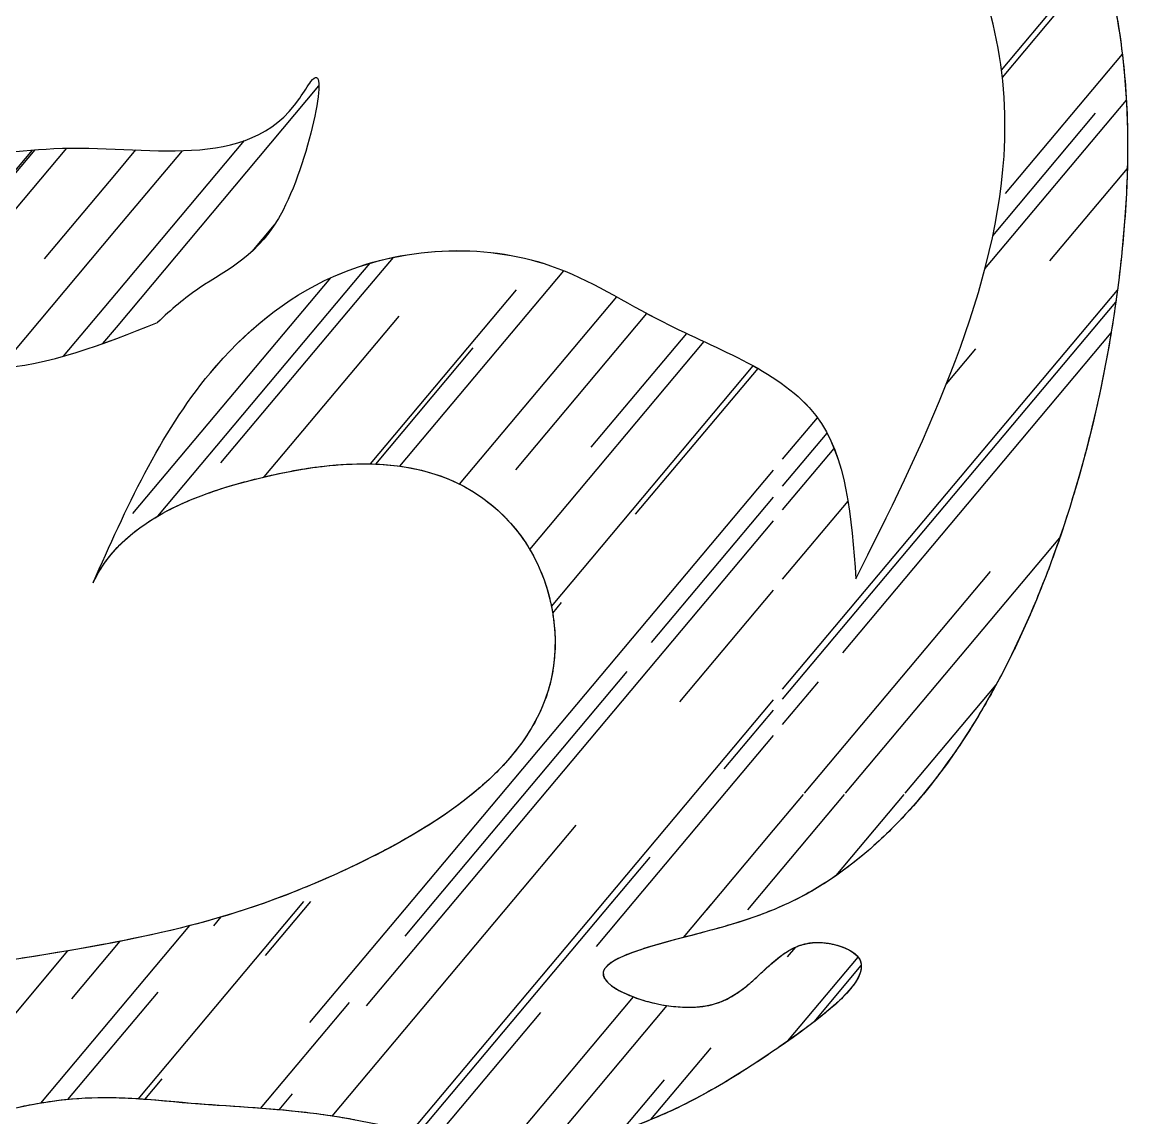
# Model space of a CAD drawing. Header units: millimetres. Extents: x 512961 to 1001058, y -961995 to -458543.
# Drawn here: x 935018.4 to 935134.3, y -884414.1 to -884300.5 of the extents above; entities that cross this region are included whole.
import ezdxf

# ---------------------------------------------------------------- set-up
doc = ezdxf.new("R2010")
doc.units = ezdxf.units.MM
doc.header["$MEASUREMENT"] = 0
doc.layers.add('填充', color=250, linetype='CONTINUOUS', lineweight=25)

msp = doc.modelspace()

# ---------------------------------------------------------------- linework, layer by layer
at = {"layer": '填充'}
for p, q in [((935119.98, -884305.4), (935130.39, -884292.99)), ((935120.07, -884306.16), (935130.57, -884293.65)), ((935120.4, -884318.21), (935132.52, -884303.77)), ((935028.12, -884332.11), (935049.14, -884307.05)), ((935118.26, -884326.03), (935132.94, -884308.54)), ((935119.08, -884322.6), (935129.73, -884309.89)), ((935028.12, -884328.56), (935041.4, -884312.73)), ((935002.31, -884334.09), (935019.41, -884313.71)), ((935004.96, -884334.97), (935022.98, -884313.51)), ((935016.06, -884318.01), (935019.69, -884313.69)), ((935028.12, -884316.1), (935030.14, -884313.7)), ((935028.12, -884321.93), (935034.97, -884313.77)), ((935020.66, -884324.99), (935028.12, -884316.1)), ((935125, -884325.19), (935133.04, -884315.61)), ((935016.02, -884336.34), (935028.12, -884321.93)), ((935042.21, -884324.22), (935044.53, -884321.45)), ((935053.66, -884328.67), (935056.87, -884324.84)), ((935053.66, -884326.39), (935054.45, -884325.45)), ((935029.84, -884351.41), (935050.36, -884326.96)), ((935032.43, -884351.69), (935053.66, -884326.39)), ((935057.52, -884346.51), (935074.54, -884326.23)), ((935118.26, -884326.03), (935118.27, -884326.02)), ((935054.48, -884346.27), (935069.63, -884328.22)), ((935022.62, -884335.11), (935028.12, -884328.56)), ((935038.97, -884346.17), (935053.66, -884328.67)), ((935063.74, -884348.38), (935080.05, -884328.94)), ((935097.26, -884369.65), (935132.01, -884328.23)), ((935097.26, -884370.7), (935131.84, -884329.49)), ((935053.66, -884335.49), (935057.48, -884330.93)), ((935069.57, -884346.88), (935083.18, -884330.67)), ((935026.7, -884333.79), (935028.12, -884332.11)), ((935077.41, -884344.53), (935087.31, -884332.74)), ((935103.51, -884365.88), (935131.35, -884332.69)), ((935071.02, -884355.15), (935089.11, -884333.58)), ((935055.04, -884346.29), (935065.15, -884334.24)), ((935114.26, -884337.98), (935117.32, -884334.34)), ((935043.47, -884347.62), (935053.66, -884335.49)), ((935073.27, -884361.06), (935094.21, -884336.1)), ((935082.01, -884351.51), (935094.71, -884336.38)), ((935097.26, -884345.79), (935100.87, -884341.49)), ((935097.26, -884348.6), (935101.87, -884343.1)), ((935097.26, -884351.06), (935102.61, -884344.69)), ((935058.03, -884392.54), (935096.31, -884346.92)), ((935083.65, -884364.81), (935096.31, -884349.73)), ((935097.26, -884358.25), (935104.05, -884350.16)), ((935062.45, -884392.54), (935096.31, -884352.19)), ((935103.8, -884380.44), (935126.02, -884353.96)), ((935099.54, -884380.44), (935118.83, -884357.45)), ((935086.6, -884370.96), (935096.31, -884359.38)), ((935073.4, -884361.78), (935074.33, -884360.66)), ((935060.38, -884392.54), (935081.12, -884367.83)), ((935097.26, -884373.32), (935100.97, -884368.9)), ((935109.99, -884380.44), (935119.42, -884369.21)), ((935078.05, -884392.54), (935096.31, -884370.78)), ((935091.19, -884377.93), (935096.31, -884371.83)), ((935081.13, -884392.54), (935096.31, -884374.45)), ((935096.31, -884389.37), (935103.69, -884380.58)), ((935096.31, -884384.29), (935099.42, -884380.58)), ((935102.81, -884389), (935109.87, -884380.58)), ((935068.48, -884392.54), (935075.84, -884383.77)), ((935089.38, -884392.54), (935096.31, -884384.29)), ((935078.93, -884392.54), (935083.51, -884387.09)), ((935093.65, -884392.54), (935096.31, -884389.37)), ((935030.37, -884412.19), (935047.56, -884391.7)), ((935043.61, -884397.28), (935048.29, -884391.7)), ((935048.21, -884404.25), (935058.74, -884391.7)), ((935050.51, -884413.96), (935069.19, -884391.7)), ((935054.08, -884402.52), (935063.16, -884391.7)), ((935058.08, -884395.29), (935061.09, -884391.7)), ((935058.72, -884415.58), (935078.76, -884391.7)), ((935059.47, -884415.74), (935079.64, -884391.7)), ((935077.93, -884396.36), (935081.84, -884391.7)), ((935086.96, -884395.43), (935089.85, -884391.99)), ((935020.28, -884412.62), (935035.74, -884394.19)), ((935038.22, -884394.23), (935039.01, -884393.3)), ((935023.49, -884401.8), (935028.51, -884395.82)), ((935097.78, -884397.42), (935098.62, -884396.42)), ((935009.14, -884413.45), (935023.1, -884396.81)), ((935097.82, -884406.15), (935105.11, -884397.47)), ((935100.52, -884404.19), (935105.43, -884398.33)), ((935023.1, -884412.25), (935032.46, -884401.1)), ((935043.08, -884413.16), (935052.31, -884402.16)), ((935068.81, -884417.06), (935081.78, -884401.6)), ((935061.34, -884416.12), (935072.17, -884403.22)), ((935073.17, -884416.95), (935085.29, -884402.5)), ((935083.6, -884414.33), (935089.85, -884406.88)), ((935031.06, -884412.23), (935032.86, -884410.09)), ((935080.65, -884415.4), (935085.02, -884410.19)), ((935045.02, -884413.32), (935046.4, -884411.67))]:
    msp.add_line(p, q, dxfattribs=at)
for points, knots in [([(935025.76, -884358.52), (935028.65, -884352.45), (935043.38, -884346.35), (935061.81, -884345.07), (935072.96, -884355.99), (935075.91, -884375.03), (935045.48, -884393.55), (935025.57, -884396.48), (934989.49, -884402.04), (935006.59, -884385.62), (935006.4, -884376.21), (935007.79, -884361.44), (934983.68, -884384.86), (934960.43, -884382.25), (934928.05, -884385.31), (934906.22, -884378.24), (934888.88, -884366.15), (934873.98, -884354.01), (934869.95, -884338.44), (934863.65, -884328.3), (934872.04, -884318.93), (934876.96, -884328.93), (934882.22, -884334.74), (934890.24, -884337.49), (934897.48, -884339.34), (934906.73, -884331.89), (934889.59, -884330.42), (934884.16, -884318.41), (934871.13, -884307.07), (934867.53, -884290.04), (934867.56, -884276.02), (934868.12, -884265.95), (934876.27, -884258.5), (934881.56, -884273.54), (934886.56, -884281.92), (934906.83, -884290.46), (934895.35, -884269.87), (934894.87, -884254.25), (934890.87, -884234.49), (934897.98, -884213.35), (934905.67, -884200.14), (934924.33, -884171.4), (934908.96, -884204.29), (934909.33, -884221.25), (934907.43, -884240.99), (934914.4, -884261.18), (934929.18, -884271.22), (934943.82, -884282.36), (934956.56, -884277.68), (934970.17, -884276.15), (934979.04, -884264.77), (934991.28, -884254.02), (934991.65, -884237.29), (934984.85, -884223.39), (934972.81, -884222.63), (934959.41, -884222.31), (934959.47, -884233.32), (934957.43, -884241.31), (934962.96, -884247.32), (934968.42, -884251.54), (934977.25, -884246.19), (934969.99, -884257.07), (934961.09, -884260.44), (934948.19, -884260.71), (934933.14, -884257.66), (934928.98, -884240.25), (934930.36, -884219.72), (934928.18, -884189.89), (934953.5, -884146.24), (934994.61, -884112.67), (935029.15, -884099.67), (935066.55, -884069.23), (935031.8, -884110.44), (935035.69, -884133.71), (935033.46, -884157.27), (935041.68, -884172.91), (935057.3, -884183.27), (935073.8, -884193.57), (935090, -884192.43), (935101.61, -884191.96), (935107.34, -884178.2), (935113.99, -884200.86), (935110.55, -884218.85), (935093.1, -884229.3), (935077.32, -884231.75), (935063.4, -884233.26), (935050.34, -884230.62), (935033.95, -884230.73), (935017.23, -884237.21), (935002.65, -884246.55), (934995.29, -884253.87), (934992.8, -884258.21)], [1355.526844, 1355.526844, 1355.526844, 1355.526844, 1372.400745, 1390.948073, 1398.050741, 1409.824909, 1433.586337, 1470.404263, 1481.780508, 1494.475116, 1505.828489, 1511.648297, 1521.48889, 1558.508165, 1580.726358, 1600.130965, 1614.650722, 1634.283256, 1645.425156, 1655.429948, 1660.662688, 1668.328576, 1674.874816, 1681.752049, 1688.632786, 1693.879778, 1701.93332, 1714.834721, 1728.17107, 1743.310806, 1756.527458, 1763.580454, 1768.658485, 1777.754104, 1790.391773, 1800.677796, 1812.767516, 1826.938686, 1846.52064, 1860.41709, 1879.943153, 1894.942657, 1912.802738, 1930.895993, 1947.219853, 1960.003158, 1982.553097, 1991.188355, 2003.612399, 2013.617734, 2024.60486, 2038.108556, 2053.115786, 2063.445065, 2072.478565, 2082.88009, 2089.440644, 2096.404622, 2102.723546, 2108.241897, 2113.248322, 2117.565347, 2129.320544, 2140.575182, 2148.962334, 2165.444451, 2177.669117, 2202.605211, 2237.727752, 2300.505756, 2323.475444, 2347.159231, 2371.021139, 2401.732902, 2414.796715, 2428.381152, 2443.520287, 2461.732517, 2475.112894, 2483.761766, 2489.660037, 2499.724815, 2515.289536, 2530.764311, 2545.874959, 2555.013427, 2565.721837, 2579.098316, 2595.53645, 2610.032472, 2622.06496, 2622.06496, 2622.06496, 2622.06496]), ([(935025.76, -884358.52), (935028.65, -884352.45), (935043.38, -884346.35), (935061.81, -884345.07), (935072.96, -884355.99), (935075.91, -884375.03), (935045.48, -884393.55), (935025.57, -884396.48), (934989.49, -884402.04), (935006.59, -884385.62), (935006.4, -884376.21), (935007.79, -884361.44), (934983.68, -884384.86), (934960.43, -884382.25), (934928.05, -884385.31), (934906.22, -884378.24), (934888.88, -884366.15), (934873.98, -884354.01), (934869.95, -884338.44), (934863.65, -884328.3), (934872.04, -884318.93), (934876.96, -884328.93), (934882.22, -884334.74), (934890.24, -884337.49), (934897.48, -884339.34), (934906.73, -884331.89), (934889.59, -884330.42), (934884.16, -884318.41), (934871.13, -884307.07), (934867.53, -884290.04), (934867.56, -884276.02), (934868.12, -884265.95), (934876.27, -884258.5), (934881.56, -884273.54), (934886.56, -884281.92), (934906.83, -884290.46), (934895.35, -884269.87), (934894.87, -884254.25), (934890.87, -884234.49), (934897.98, -884213.35), (934905.67, -884200.14), (934924.33, -884171.4), (934908.96, -884204.29), (934909.33, -884221.25), (934907.43, -884240.99), (934914.4, -884261.18), (934929.18, -884271.22), (934943.82, -884282.36), (934956.56, -884277.68), (934970.17, -884276.15), (934979.04, -884264.77), (934991.28, -884254.02), (934991.65, -884237.29), (934984.85, -884223.39), (934972.81, -884222.63), (934959.41, -884222.31), (934959.47, -884233.32), (934957.43, -884241.31), (934962.96, -884247.32), (934968.42, -884251.54), (934977.25, -884246.19), (934969.99, -884257.07), (934961.09, -884260.44), (934948.19, -884260.71), (934933.14, -884257.66), (934928.98, -884240.25), (934930.36, -884219.72), (934928.18, -884189.89), (934953.5, -884146.24), (934994.61, -884112.67), (935029.15, -884099.67), (935066.55, -884069.23), (935031.8, -884110.44), (935035.69, -884133.71), (935033.46, -884157.27), (935041.68, -884172.91), (935057.3, -884183.27), (935073.8, -884193.57), (935090, -884192.43), (935101.61, -884191.96), (935107.34, -884178.2), (935113.99, -884200.86), (935110.55, -884218.85), (935093.1, -884229.3), (935077.32, -884231.75), (935063.4, -884233.26), (935050.34, -884230.62), (935033.95, -884230.73), (935017.23, -884237.21), (935002.65, -884246.55), (934995.29, -884253.87), (934992.8, -884258.21)], [1355.526844, 1355.526844, 1355.526844, 1355.526844, 1372.400745, 1390.948073, 1398.050741, 1409.824909, 1433.586337, 1470.404263, 1481.780508, 1494.475116, 1505.828489, 1511.648297, 1521.48889, 1558.508165, 1580.726358, 1600.130965, 1614.650722, 1634.283256, 1645.425156, 1655.429948, 1660.662688, 1668.328576, 1674.874816, 1681.752049, 1688.632786, 1693.879778, 1701.93332, 1714.834721, 1728.17107, 1743.310806, 1756.527458, 1763.580454, 1768.658485, 1777.754104, 1790.391773, 1800.677796, 1812.767516, 1826.938686, 1846.52064, 1860.41709, 1879.943153, 1894.942657, 1912.802738, 1930.895993, 1947.219853, 1960.003158, 1982.553097, 1991.188355, 2003.612399, 2013.617734, 2024.60486, 2038.108556, 2053.115786, 2063.445065, 2072.478565, 2082.88009, 2089.440644, 2096.404622, 2102.723546, 2108.241897, 2113.248322, 2117.565347, 2129.320544, 2140.575182, 2148.962334, 2165.444451, 2177.669117, 2202.605211, 2237.727752, 2300.505756, 2323.475444, 2347.159231, 2371.021139, 2401.732902, 2414.796715, 2428.381152, 2443.520287, 2461.732517, 2475.112894, 2483.761766, 2489.660037, 2499.724815, 2515.289536, 2530.764311, 2545.874959, 2555.013427, 2565.721837, 2579.098316, 2595.53645, 2610.032472, 2622.06496, 2622.06496, 2622.06496, 2622.06496]), ([(935025.76, -884358.52), (935028.65, -884352.45), (935043.38, -884346.35), (935061.81, -884345.07), (935072.96, -884355.99), (935075.91, -884375.03), (935045.48, -884393.55), (935025.57, -884396.48), (934989.49, -884402.04), (935006.59, -884385.62), (935006.4, -884376.21), (935007.79, -884361.44), (934983.68, -884384.86), (934960.43, -884382.25), (934928.05, -884385.31), (934906.22, -884378.24), (934888.88, -884366.15), (934873.98, -884354.01), (934869.95, -884338.44), (934863.65, -884328.3), (934872.04, -884318.93), (934876.96, -884328.93), (934882.22, -884334.74), (934890.24, -884337.49), (934897.48, -884339.34), (934906.73, -884331.89), (934889.59, -884330.42), (934884.16, -884318.41), (934871.13, -884307.07), (934867.53, -884290.04), (934867.56, -884276.02), (934868.12, -884265.95), (934876.27, -884258.5), (934881.56, -884273.54), (934886.56, -884281.92), (934906.83, -884290.46), (934895.35, -884269.87), (934894.87, -884254.25), (934890.87, -884234.49), (934897.98, -884213.35), (934905.67, -884200.14), (934924.33, -884171.4), (934908.96, -884204.29), (934909.33, -884221.25), (934907.43, -884240.99), (934914.4, -884261.18), (934929.18, -884271.22), (934943.82, -884282.36), (934956.56, -884277.68), (934970.17, -884276.15), (934979.04, -884264.77), (934991.28, -884254.02), (934991.65, -884237.29), (934984.85, -884223.39), (934972.81, -884222.63), (934959.41, -884222.31), (934959.47, -884233.32), (934957.43, -884241.31), (934962.96, -884247.32), (934968.42, -884251.54), (934977.25, -884246.19), (934969.99, -884257.07), (934961.09, -884260.44), (934948.19, -884260.71), (934933.14, -884257.66), (934928.98, -884240.25), (934930.36, -884219.72), (934928.18, -884189.89), (934953.5, -884146.24), (934994.61, -884112.67), (935029.15, -884099.67), (935066.55, -884069.23), (935031.8, -884110.44), (935035.69, -884133.71), (935033.46, -884157.27), (935041.68, -884172.91), (935057.3, -884183.27), (935073.8, -884193.57), (935090, -884192.43), (935101.61, -884191.96), (935107.34, -884178.2), (935113.99, -884200.86), (935110.55, -884218.85), (935093.1, -884229.3), (935077.32, -884231.75), (935063.4, -884233.26), (935050.34, -884230.62), (935033.95, -884230.73), (935017.23, -884237.21), (935002.65, -884246.55), (934995.29, -884253.87), (934992.8, -884258.21)], [1355.526844, 1355.526844, 1355.526844, 1355.526844, 1372.400745, 1390.948073, 1398.050741, 1409.824909, 1433.586337, 1470.404263, 1481.780508, 1494.475116, 1505.828489, 1511.648297, 1521.48889, 1558.508165, 1580.726358, 1600.130965, 1614.650722, 1634.283256, 1645.425156, 1655.429948, 1660.662688, 1668.328576, 1674.874816, 1681.752049, 1688.632786, 1693.879778, 1701.93332, 1714.834721, 1728.17107, 1743.310806, 1756.527458, 1763.580454, 1768.658485, 1777.754104, 1790.391773, 1800.677796, 1812.767516, 1826.938686, 1846.52064, 1860.41709, 1879.943153, 1894.942657, 1912.802738, 1930.895993, 1947.219853, 1960.003158, 1982.553097, 1991.188355, 2003.612399, 2013.617734, 2024.60486, 2038.108556, 2053.115786, 2063.445065, 2072.478565, 2082.88009, 2089.440644, 2096.404622, 2102.723546, 2108.241897, 2113.248322, 2117.565347, 2129.320544, 2140.575182, 2148.962334, 2165.444451, 2177.669117, 2202.605211, 2237.727752, 2300.505756, 2323.475444, 2347.159231, 2371.021139, 2401.732902, 2414.796715, 2428.381152, 2443.520287, 2461.732517, 2475.112894, 2483.761766, 2489.660037, 2499.724815, 2515.289536, 2530.764311, 2545.874959, 2555.013427, 2565.721837, 2579.098316, 2595.53645, 2610.032472, 2622.06496, 2622.06496, 2622.06496, 2622.06496]), ([(935137.71, -884147.23), (935136.87, -884149.01), (935122.54, -884150.64), (935118.22, -884173.03), (935128.42, -884193.11), (935122.84, -884217.63), (935109.66, -884227.76), (935099.55, -884241.37), (935079.32, -884236.26), (935085.26, -884250.11), (935098.06, -884253.69), (935114.19, -884264.18), (935128.32, -884282.76), (935133.28, -884303.46), (935132.87, -884340.56), (935118.9, -884382.27), (935092.34, -884394.6), (935071.52, -884398.59), (935092.85, -884405.93), (935096.97, -884394.29), (935108.77, -884397.85), (935087.77, -884414.47), (935072.05, -884419.39), (935050.61, -884413.36), (935035.2, -884412.86), (935022.15, -884410.96), (934996.31, -884419.74), (935028.52, -884419.19), (935044.53, -884417.63), (935057.72, -884431.52), (935074.07, -884434.4), (935088.22, -884433.61), (935100.56, -884434.14), (935112.53, -884435.56), (935122.77, -884429.01), (935126.61, -884410.61), (935133.3, -884424.24), (935135.47, -884434.03), (935126.04, -884442.73), (935117.96, -884453.79), (935101.38, -884452.54), (935065.79, -884449.45), (935098.88, -884459.71), (935114.52, -884481.97), (935128.49, -884508.91), (935134.29, -884530.65), (935136.22, -884536.87), (935136.86, -884539.08)], [142.556517, 142.556517, 142.556517, 142.556517, 152.114126, 162.579931, 195.411115, 205.795148, 222.681946, 235.498823, 247.561492, 253.922599, 262.931794, 281.013669, 300.972378, 320.20618, 332.864414, 395.641155, 405.677718, 416.848669, 426.745152, 437.06119, 440.880681, 449.885202, 479.451157, 491.36401, 503.864041, 517.069377, 529.475006, 546.862859, 561.620906, 575.744274, 589.741157, 602.189897, 611.253555, 621.062007, 631.018478, 641.821262, 648.937669, 657.680535, 667.107982, 678.577425, 689.169262, 711.429637, 725.102249, 745.902892, 786.690152, 797.093703, 802.815219, 802.815219, 802.815219, 802.815219]), ([(935137.71, -884147.23), (935136.87, -884149.01), (935122.54, -884150.64), (935118.22, -884173.03), (935128.42, -884193.11), (935122.84, -884217.63), (935109.66, -884227.76), (935099.55, -884241.37), (935079.32, -884236.26), (935085.26, -884250.11), (935098.06, -884253.69), (935114.19, -884264.18), (935128.32, -884282.76), (935133.28, -884303.46), (935132.87, -884340.56), (935118.9, -884382.27), (935092.34, -884394.6), (935071.52, -884398.59), (935092.85, -884405.93), (935096.97, -884394.29), (935108.77, -884397.85), (935087.77, -884414.47), (935072.05, -884419.39), (935050.61, -884413.36), (935035.2, -884412.86), (935022.15, -884410.96), (934996.31, -884419.74), (935028.52, -884419.19), (935044.53, -884417.63), (935057.72, -884431.52), (935074.07, -884434.4), (935084.78, -884433.8), (935089.89, -884433.82), (935090.06, -884433.82)], [142.556517, 142.556517, 142.556517, 142.556517, 152.114126, 162.579931, 195.411115, 205.795148, 222.681946, 235.498823, 247.561492, 253.922599, 262.931794, 281.013669, 300.972378, 320.20618, 332.864414, 395.641155, 405.677718, 416.848669, 426.745152, 437.06119, 440.880681, 449.885202, 479.451157, 491.36401, 503.864041, 517.069377, 529.475006, 546.862859, 561.620906, 575.744274, 589.741157, 602.189897, 602.632993, 602.632993, 602.632993, 602.632993]), ([(934992.8, -884258.21), (934988.31, -884267.29), (934980.53, -884283.01), (934987.11, -884305.06), (934984.28, -884324.75), (934999.77, -884333.85), (935015.65, -884338.27), (935026.76, -884333.84), (935032.4, -884331.6)], [0, 0, 0, 0, 24.215629, 41.932852, 56.956991, 68.259899, 82.632707, 97.394595, 97.394595, 97.394595, 97.394595]), ([(935104.86, -884358.19), (935111.46, -884345.1), (935124.17, -884319.41), (935116.78, -884287.37), (935095.52, -884269.44), (935070.48, -884260.96), (935046.05, -884260.11), (935022.68, -884262.71), (935007.02, -884277.24), (935004.24, -884292.86), (935003.59, -884305.68), (935010.14, -884315.41), (935026.57, -884311.66), (935042.51, -884316.49), (935050.66, -884302.39), (935046.53, -884323.41), (935038.17, -884326.58), (935033.81, -884330.25), (935032.4, -884331.6)], [0, 0, 0, 0, 35.44761, 57.622626, 78.619972, 97.550741, 120.419727, 140.798257, 154.188444, 170.785122, 179.047176, 186.325279, 196.048425, 217.854324, 219.604786, 231.025825, 240.985487, 245.846845, 245.846845, 245.846845, 245.846845]), ([(935104.86, -884358.19), (935111.46, -884345.1), (935124.17, -884319.41), (935116.78, -884287.37), (935095.52, -884269.44), (935070.48, -884260.96), (935046.05, -884260.11), (935022.68, -884262.71), (935007.02, -884277.24), (935004.24, -884292.86), (935003.59, -884305.68), (935010.14, -884315.41), (935026.57, -884311.66), (935042.51, -884316.49), (935050.66, -884302.39), (935046.53, -884323.41), (935038.17, -884326.58), (935033.81, -884330.25), (935032.4, -884331.6)], [0, 0, 0, 0, 35.44761, 57.622626, 78.619972, 97.550741, 120.419727, 140.798257, 154.188444, 170.785122, 179.047176, 186.325279, 196.048425, 217.854324, 219.604786, 231.025825, 240.985487, 245.846845, 245.846845, 245.846845, 245.846845]), ([(935131.7, -884298.54), (935132.18, -884301.02), (935132.74, -884305.03), (935132.98, -884309.02), (935133.03, -884310.54)], [313.911872, 313.911872, 313.911872, 313.911872, 320.20618, 324.043801, 324.043801, 324.043801, 324.043801]), ([(935133.01, -884316.45), (935132.96, -884317.99), (935132.8, -884320.75), (935132.55, -884323.57), (935132.42, -884324.81)], [329.00315, 329.00315, 329.00315, 329.00315, 332.864414, 335.852821, 335.852821, 335.852821, 335.852821]), ([(935025.71, -884358.62), (935029.13, -884350.92), (935034.77, -884338.21), (935051.56, -884324.05), (935071.06, -884323.02), (935085.93, -884332.89), (935103.47, -884338.8), (935104.41, -884351.87), (935104.86, -884358.19)], [0, 0, 0, 0, 20.892843, 34.477558, 53.341316, 64.262493, 79.825794, 94.410649, 94.410649, 94.410649, 94.410649]), ([(935037.2, -884349.48), (935039.02, -884348.8), (935041.1, -884348.2), (935043.2, -884347.69), (935043.39, -884347.64)], [1367.89538, 1367.89538, 1367.89538, 1367.89538, 1372.400745, 1372.842794, 1372.842794, 1372.842794, 1372.842794]), ([(935037.2, -884349.48), (935039.02, -884348.8), (935041.1, -884348.2), (935043.2, -884347.69), (935043.39, -884347.64)], [1367.89538, 1367.89538, 1367.89538, 1367.89538, 1372.400745, 1372.842794, 1372.842794, 1372.842794, 1372.842794]), ([(935037.2, -884349.48), (935039.02, -884348.8), (935041.1, -884348.2), (935043.2, -884347.69), (935043.39, -884347.64)], [1367.89538, 1367.89538, 1367.89538, 1367.89538, 1372.400745, 1372.842794, 1372.842794, 1372.842794, 1372.842794]), ([(935037.2, -884349.48), (935039.02, -884348.8), (935041.1, -884348.2), (935043.2, -884347.69), (935043.39, -884347.64)], [1367.89538, 1367.89538, 1367.89538, 1367.89538, 1372.400745, 1372.842794, 1372.842794, 1372.842794, 1372.842794]), ([(935062.85, -884347.96), (935063.57, -884348.27), (935064.43, -884348.71), (935065.25, -884349.23), (935065.4, -884349.32)], [1388.921892, 1388.921892, 1388.921892, 1388.921892, 1390.948073, 1391.395599, 1391.395599, 1391.395599, 1391.395599]), ([(935062.85, -884347.96), (935063.57, -884348.27), (935064.43, -884348.71), (935065.25, -884349.23), (935065.4, -884349.32)], [1388.921892, 1388.921892, 1388.921892, 1388.921892, 1390.948073, 1391.395599, 1391.395599, 1391.395599, 1391.395599]), ([(935062.85, -884347.96), (935063.57, -884348.27), (935064.43, -884348.71), (935065.25, -884349.23), (935065.4, -884349.32)], [1388.921892, 1388.921892, 1388.921892, 1388.921892, 1390.948073, 1391.395599, 1391.395599, 1391.395599, 1391.395599]), ([(935062.85, -884347.96), (935063.57, -884348.27), (935064.43, -884348.71), (935065.25, -884349.23), (935065.4, -884349.32)], [1388.921892, 1388.921892, 1388.921892, 1388.921892, 1390.948073, 1391.395599, 1391.395599, 1391.395599, 1391.395599]), ([(935069.77, -884353.33), (935070.2, -884353.87), (935070.77, -884354.7), (935071.27, -884355.59), (935071.42, -884355.86)], [1396.343013, 1396.343013, 1396.343013, 1396.343013, 1398.050741, 1398.816721, 1398.816721, 1398.816721, 1398.816721]), ([(935069.77, -884353.33), (935070.2, -884353.87), (935070.77, -884354.7), (935071.27, -884355.59), (935071.42, -884355.86)], [1396.343013, 1396.343013, 1396.343013, 1396.343013, 1398.050741, 1398.816721, 1398.816721, 1398.816721, 1398.816721]), ([(935069.77, -884353.33), (935070.2, -884353.87), (935070.77, -884354.7), (935071.27, -884355.59), (935071.42, -884355.86)], [1396.343013, 1396.343013, 1396.343013, 1396.343013, 1398.050741, 1398.816721, 1398.816721, 1398.816721, 1398.816721]), ([(935069.77, -884353.33), (935070.2, -884353.87), (935070.77, -884354.7), (935071.27, -884355.59), (935071.42, -884355.86)], [1396.343013, 1396.343013, 1396.343013, 1396.343013, 1398.050741, 1398.816721, 1398.816721, 1398.816721, 1398.816721]), ([(935073.43, -884367.64), (935073.36, -884368.08), (935073.17, -884369.04), (935072.89, -884369.97), (935072.71, -884370.47)], [1408.71155, 1408.71155, 1408.71155, 1408.71155, 1409.824909, 1411.185257, 1411.185257, 1411.185257, 1411.185257]), ([(935073.43, -884367.64), (935073.36, -884368.08), (935073.17, -884369.04), (935072.89, -884369.97), (935072.71, -884370.47)], [1408.71155, 1408.71155, 1408.71155, 1408.71155, 1409.824909, 1411.185257, 1411.185257, 1411.185257, 1411.185257]), ([(935073.43, -884367.64), (935073.36, -884368.08), (935073.17, -884369.04), (935072.89, -884369.97), (935072.71, -884370.47)], [1408.71155, 1408.71155, 1408.71155, 1408.71155, 1409.824909, 1411.185257, 1411.185257, 1411.185257, 1411.185257]), ([(935073.43, -884367.64), (935073.36, -884368.08), (935073.17, -884369.04), (935072.89, -884369.97), (935072.71, -884370.47)], [1408.71155, 1408.71155, 1408.71155, 1408.71155, 1409.824909, 1411.185257, 1411.185257, 1411.185257, 1411.185257]), ([(935056.58, -884386.06), (935055.15, -884386.83), (935051.46, -884388.66), (935047.99, -884390.14), (935045.91, -884390.95)], [1429.738061, 1429.738061, 1429.738061, 1429.738061, 1433.586337, 1439.63289, 1439.63289, 1439.63289, 1439.63289]), ([(935056.58, -884386.06), (935055.15, -884386.83), (935051.46, -884388.66), (935047.99, -884390.14), (935045.91, -884390.95)], [1429.738061, 1429.738061, 1429.738061, 1429.738061, 1433.586337, 1439.63289, 1439.63289, 1439.63289, 1439.63289]), ([(935056.58, -884386.06), (935055.15, -884386.83), (935051.46, -884388.66), (935047.99, -884390.14), (935045.91, -884390.95)], [1429.738061, 1429.738061, 1429.738061, 1429.738061, 1433.586337, 1439.63289, 1439.63289, 1439.63289, 1439.63289]), ([(935056.58, -884386.06), (935055.15, -884386.83), (935051.46, -884388.66), (935047.99, -884390.14), (935045.91, -884390.95)], [1429.738061, 1429.738061, 1429.738061, 1429.738061, 1433.586337, 1439.63289, 1439.63289, 1439.63289, 1439.63289]), ([(935103.7, -884388.36), (935103.15, -884388.77), (935102.38, -884389.31), (935101.6, -884389.81), (935101.39, -884389.94)], [393.697573, 393.697573, 393.697573, 393.697573, 395.641155, 396.330883, 396.330883, 396.330883, 396.330883]), ([(935092.02, -884394.05), (935091.69, -884394.15), (935090.22, -884394.58), (935088.58, -884395.01), (935087.32, -884395.34)], [404.971189, 404.971189, 404.971189, 404.971189, 405.677718, 408.094571, 408.094571, 408.094571, 408.094571]), ([(935100.2, -884395.98), (935100.34, -884395.97), (935100.51, -884395.95), (935100.68, -884395.95), (935100.71, -884395.94)], [436.7136631, 436.7136631, 436.7136631, 436.7136631, 437.0611901, 437.124788, 437.124788, 437.124788, 437.124788]), ([(935104.89, -884397.23), (935104.92, -884397.26), (935104.96, -884397.29), (935104.99, -884397.33), (935105, -884397.34)], [440.7428135, 440.7428135, 440.7428135, 440.7428135, 440.8806807, 440.9027629, 440.9027629, 440.9027629, 440.9027629]), ([(935078.65, -884399.34), (935078.65, -884399.35), (935078.65, -884399.37), (935078.66, -884399.39), (935078.66, -884399.4)], [416.7796882, 416.7796882, 416.7796882, 416.7796882, 416.8486689, 416.8831268, 416.8831268, 416.8831268, 416.8831268]), ([(935089.88, -884402.41), (935089.96, -884402.39), (935090.1, -884402.35), (935090.24, -884402.31), (935090.31, -884402.29)], [426.5785632, 426.5785632, 426.5785632, 426.5785632, 426.7451516, 426.9062118, 426.9062118, 426.9062118, 426.9062118]), ([(935098.97, -884405.33), (935098.76, -884405.49), (935097.63, -884406.3), (935096.53, -884407.06), (935095.65, -884407.66)], [449.423104, 449.423104, 449.423104, 449.423104, 449.885202, 451.910961, 451.910961, 451.910961, 451.910961]), ([(935021.44, -884412.44), (935021.01, -884412.5), (935019.89, -884412.68), (935018.71, -884412.91), (935017.99, -884413.06)], [516.121816, 516.121816, 516.121816, 516.121816, 517.069377, 518.524066, 518.524066, 518.524066, 518.524066]), ([(935047.83, -884413.6), (935043.76, -884413.13), (935038.46, -884412.91), (935033.62, -884412.44), (935032.49, -884412.35)], [493.787894, 493.787894, 493.787894, 493.787894, 503.864041, 506.912342, 506.912342, 506.912342, 506.912342]), ([(935052.83, -884414.36), (935052.15, -884414.23), (935050.48, -884413.94), (935048.81, -884413.71), (935047.83, -884413.6)], [489.653929, 489.653929, 489.653929, 489.653929, 491.36401, 493.787894, 493.787894, 493.787894, 493.787894])]:
    msp.add_open_spline(points, degree=3, knots=knots, dxfattribs=at)
for points in [[(935066.74, -884085.41), (935069.93, -884081.94), (935078.85, -884098.74), (935100.5, -884108.93), (935113.75, -884109.18), (935128.78, -884103.07), (935134.4, -884088.88), (935138.72, -884100.53), (935148.14, -884109.43), (935165.21, -884112.49), (935177.95, -884106.89), (935188.14, -884100.02), (935194, -884093.14), (935201.13, -884082.2), (935207.76, -884096.96), (935212.85, -884125.22), (935212.6, -884144.31), (935204.95, -884161.88), (935194, -884171.55), (935183.04, -884173.59), (935166.99, -884171.3), (935162.41, -884161.37), (935155.27, -884149.4), (935146.61, -884143.8), (935137.75, -884146.58), (935145.08, -884156.18), (935145.59, -884162.19), (935145.59, -884183.74), (935144.08, -884197.78), (935143.08, -884213.32), (935151.1, -884227.35), (935168.44, -884240.53), (935184.52, -884242.54), (935184.52, -884246.15), (935171.65, -884250.17), (935149.01, -884275.58), (935137.67, -884291.12), (935136.37, -884310.22), (935143.24, -884349.61), (935156.93, -884372.09), (935175.19, -884390.66), (935183.99, -884393.6), (935177.8, -884393.92), (935168.02, -884393.92), (935171.28, -884399.79), (935181.71, -884410.54), (935192.14, -884414.77), (935204.21, -884414.77), (935217.25, -884414.45), (935230.62, -884411.84), (935246.27, -884410.86), (935255.4, -884410.86), (935263.23, -884413.14), (935268.77, -884415.42), (935269.1, -884418.68), (935261.27, -884414.45), (935247.25, -884414.12), (935233.88, -884417.05), (935220.19, -884424.87), (935197.69, -884433.34), (935186.93, -884436.28), (935170.3, -884434.32), (935159.22, -884429.11), (935146.83, -884420.31), (935144.87, -884411.52), (935139.33, -884417.7), (935139, -884434.32), (935146.17, -884448.33), (935158.89, -884454.52), (935177.8, -884455.82), (935192.8, -884451.26), (935170.34, -884470.78), (935156.89, -884497.01), (935144.75, -884516.68), (935136.86, -884539.08), (935137.22, -884569.41), (935169.61, -884626.74), (935183.68, -884634.03), (935207.64, -884646.52), (935223.79, -884649.12), (935239.93, -884650.68), (935256.08, -884651.2), (935213.37, -884670.98), (935199.3, -884648.08), (935179.51, -884637.67), (935162.32, -884637.15), (935145.13, -884643.91), (935143.57, -884655.88), (935143.05, -884669.94), (935151.38, -884672.02), (935159.2, -884674.1), (935167.53, -884664.21), (935171.7, -884661.61), (935184.72, -884668.9), (935188.37, -884685.03), (935172.74, -884711.58), (935159.2, -884731.35), (935147.22, -884753.73), (935141.06, -884782.27), (935143.41, -884813.31), (935161.77, -884842), (935169.77, -884868.81), (935178.24, -884875.86), (935166.01, -884871.63), (935154.24, -884877.74), (935147.65, -884889.5), (935149.06, -884902.2), (935160.36, -884911.6), (935166.95, -884908.31), (935174.95, -884896.55), (935183.42, -884893.26), (935208.37, -884897.02), (935218.72, -884910.66), (935220.13, -884923.83), (935205.54, -884928.06), (935174.03, -884950.24), (935173.18, -884969.79), (935173.6, -884982.11), (935183.38, -884995.28), (935200.4, -885000.38), (935219.53, -884997.41), (935223.36, -884991.03), (935224.21, -884975.31), (935217.41, -884966.39), (935208.05, -884974.89), (935204.22, -884972.34), (935195.29, -884960.44), (935199.97, -884948.54), (935216.98, -884940.04), (935242.5, -884946.84), (935255.26, -884965.11), (935257.8, -884985.51), (935248.02, -885005.48), (935235.69, -885015.68), (935218.25, -885020.78), (935213.15, -885018.66), (935206.78, -885004.21), (935195.29, -884995.71), (935176.16, -884991.03), (935157.02, -884994.01), (935142.99, -885005.06), (935141.54, -885053.07), (935157.45, -885073.47), (935168.5, -885069.65), (935168.93, -885057.32), (935162.97, -885041.6), (935156.59, -885027.15), (935161.7, -885020.78), (935185.94, -885014.41), (935200.82, -885032.25), (935188.06, -885048.83), (935159.57, -885091.32), (935159.57, -885113.98), (935161.71, -885134.51), (935168.98, -885152.9), (935170.49, -885154.85), (935161.03, -885152.88), (935153.12, -885149.91), (935147.46, -885149.77), (935137.49, -885152.6)], [(935066.74, -884085.41), (935060.05, -884107.97), (935065.07, -884157.81), (935081.51, -884172.01), (935092.94, -884174.52), (935101.57, -884172.29), (935106.59, -884165.89), (935111.33, -884150.85), (935121.64, -884145), (935132.79, -884143.33), (935137.71, -884146.47), (935126.08, -884152.13), (935120.74, -884163.43), (935125.63, -884202.35), (935122.51, -884214.36), (935109.16, -884229.49), (935096.69, -884238.39), (935082.45, -884240.61), (935085.12, -884247.72), (935094.47, -884253.06), (935112.72, -884264.63), (935126.96, -884283.76), (935132.75, -884306), (935132.75, -884321.12), (935102.01, -884389.54), (935091.02, -884394.35), (935078.65, -884399.38), (935090.1, -884402.35), (935100.63, -884395.95), (935104.98, -884397.32), (935098.34, -884405.79), (935064.74, -884416.7), (935050.77, -884414), (935035.89, -884412.65), (935020.12, -884412.65), (935006.14, -884417.6), (935026.88, -884418.95), (935044.46, -884420.31), (935058.43, -884429.77), (935074.66, -884433.82), (935089.54, -884433.82), (935100.36, -884434.27), (935112.08, -884434.27), (935121.54, -884427.06), (935127.85, -884415.8), (935132.36, -884423.01), (935133.71, -884433.37), (935126.95, -884442.38), (935117.03, -884451.84), (935104.41, -884452.74), (935077.82, -884452.29), (935092.69, -884459.04), (935110.27, -884476.61), (935131.39, -884520.53), (935134.89, -884532.46), (935139.25, -884550.21), (935128.13, -884592.52)], [(934992.8, -884258.21), (934983.53, -884285.62), (934985.7, -884306.68), (934987.86, -884324.5), (934998.66, -884332.6), (935015.42, -884336.38), (935032.4, -884331.6)], [(934864.48, -884729.51), (934860.09, -884698.51), (934871.42, -884672.08), (934892.21, -884658.39), (934916.3, -884644.7), (934930.94, -884638.09), (934948.42, -884637.62), (934962.12, -884638.09), (934973.46, -884639.51), (934980.07, -884639.03), (934978.18, -884633.84), (934968.26, -884626.76), (934959.28, -884613.08), (934953.62, -884603.16), (934937.56, -884586.64), (934923.38, -884581.92), (934899.77, -884582.39), (934876.62, -884588.53), (934865.76, -884600.33), (934863.4, -884612.6), (934864.81, -884624.4), (934867.17, -884630.54), (934868.59, -884622.99), (934873.79, -884614.49), (934879.93, -884611.66), (934894.1, -884617.32), (934899.77, -884623.93), (934902.6, -884631.48), (934902.6, -884641.87), (934899.77, -884649.89), (934891.74, -884652.25), (934877.1, -884653.67), (934868.12, -884648), (934861.03, -884642.81), (934854.42, -884636.2), (934847.81, -884625.82), (934847.81, -884619.21), (934847.34, -884607.88), (934853.47, -884586.17), (934865.29, -884572.01), (934877.1, -884567.29), (934894.1, -884565.87), (934908.27, -884564.93), (934924.8, -884568.23), (934930, -884570.12), (934926.95, -884559.23), (934926.73, -884548.2), (934929.16, -884540.69), (934933.14, -884537.38), (934939.1, -884534.95), (934945.73, -884534.07), (934951.92, -884534.29), (934956.11, -884536.94), (934958.54, -884540.69), (934961.19, -884547.54), (934960.97, -884554.82), (934960.09, -884559.46), (934951.92, -884558.35), (934947.28, -884558.35), (934943.52, -884559.23), (934941.53, -884564.09), (934941.53, -884568.95), (934944.85, -884573.36), (934955.89, -884582.19), (934961.86, -884585.94), (934969.59, -884596.54), (934970.91, -884599.63), (934969.15, -884585.28), (934968.93, -884576.89), (934970.47, -884563.43), (934975.33, -884552.17), (934981.96, -884544.45), (935007.36, -884533.85), (935022.6, -884533.85), (935037.18, -884540.91), (935046.9, -884547.09), (935055.24, -884552.47), (935051.16, -884542.44), (935052.1, -884531.5), (935059.3, -884521.5), (935063.99, -884513.99), (935074.63, -884516.18), (935081.2, -884524.93), (935084.01, -884538.69), (935086.21, -884547.13), (935085.27, -884550.57), (935098.87, -884546.97), (935103.61, -884536.31), (935103.61, -884525.64), (935102.82, -884505.09), (935099.26, -884484.93), (935087.4, -884468.34), (935068.02, -884456.09), (935032.43, -884441.47), (935020.17, -884437.91), (935006.33, -884434.35), (934988.93, -884432.77), (934992.09, -884444.23), (934995.65, -884454.9), (934996.44, -884470.31), (934991.3, -884495.21), (934981.02, -884514.18), (934961.25, -884529.98), (934923.28, -884538.68), (934895.2, -884535.91), (934877.8, -884526.43), (934864.36, -884516.15), (934855.66, -884505.09), (934851.7, -884489.28), (934852.49, -884476.64), (934857.24, -884465.57), (934866.73, -884456.09), (934876.62, -884455.69), (934891.64, -884459.64), (934899.55, -884470.31), (934901.92, -884480.59), (934901.14, -884494.42), (934899.95, -884498.76), (934897.18, -884499.95), (934893.22, -884496.79), (934888.48, -884492.05), (934883.74, -884490.86), (934877.01, -884492.84), (934871.48, -884499.16), (934871.48, -884507.85), (934876.62, -884514.57), (934894.81, -884517.34), (934905.88, -884520.5), (934924.86, -884519.32), (934945.43, -884516.55), (934965.2, -884501.14), (934970.34, -884480.59), (934979.04, -884453.72), (934976.67, -884438.7), (934970.34, -884428.03), (934961.25, -884421.31), (934955.71, -884422.1), (934955.05, -884433.17), (934953.73, -884454.9), (934949.38, -884465.57), (934942.2, -884446.96), (934936.64, -884426.13), (934919.96, -884404.61), (934908.85, -884400.44), (934880.33, -884377.1), (934860.29, -884353.5), (934847.57, -884331.15), (934841.93, -884305.57)], [(935025.71, -884358.62), (935037.88, -884336.82), (935050.67, -884326.82), (935073.18, -884325.71), (935084.85, -884331.55), (935100.71, -884341.27), (935104.86, -884358.19)]]:
    msp.add_spline(points, degree=3, dxfattribs=at)
for points in [[(935133.03, -884310.54), (935133.09, -884312.5), (935133.08, -884314.46), (935133.01, -884316.45)], [(935132.42, -884324.81), (935132.19, -884326.96), (935131.91, -884329.13), (935131.57, -884331.31)], [(935131.57, -884331.31), (935131.14, -884334.12), (935130.61, -884336.96), (935129.98, -884339.79)], [(935129.98, -884339.79), (935129.5, -884341.97), (935128.97, -884344.14), (935128.38, -884346.29)], [(935043.39, -884347.64), (935045.49, -884347.14), (935047.6, -884346.75), (935049.68, -884346.51)], [(935043.39, -884347.64), (935045.49, -884347.14), (935047.6, -884346.75), (935049.68, -884346.51)], [(935043.39, -884347.64), (935045.49, -884347.14), (935047.6, -884346.75), (935049.68, -884346.51)], [(935043.39, -884347.64), (935045.49, -884347.14), (935047.6, -884346.75), (935049.68, -884346.51)], [(935049.68, -884346.51), (935051.24, -884346.33), (935052.78, -884346.25), (935054.3, -884346.27)], [(935049.68, -884346.51), (935051.24, -884346.33), (935052.78, -884346.25), (935054.3, -884346.27)], [(935049.68, -884346.51), (935051.24, -884346.33), (935052.78, -884346.25), (935054.3, -884346.27)], [(935049.68, -884346.51), (935051.24, -884346.33), (935052.78, -884346.25), (935054.3, -884346.27)], [(935054.3, -884346.27), (935055.3, -884346.29), (935056.3, -884346.35), (935057.27, -884346.48)], [(935054.3, -884346.27), (935055.3, -884346.29), (935056.3, -884346.35), (935057.27, -884346.48)], [(935054.3, -884346.27), (935055.3, -884346.29), (935056.3, -884346.35), (935057.27, -884346.48)], [(935054.3, -884346.27), (935055.3, -884346.29), (935056.3, -884346.35), (935057.27, -884346.48)], [(935057.27, -884346.48), (935058.25, -884346.6), (935059.2, -884346.78), (935060.13, -884347.03)], [(935057.27, -884346.48), (935058.25, -884346.6), (935059.2, -884346.78), (935060.13, -884347.03)], [(935057.27, -884346.48), (935058.25, -884346.6), (935059.2, -884346.78), (935060.13, -884347.03)], [(935057.27, -884346.48), (935058.25, -884346.6), (935059.2, -884346.78), (935060.13, -884347.03)], [(935128.38, -884346.29), (935127.64, -884348.99), (935126.82, -884351.66), (935125.91, -884354.28)], [(935060.13, -884347.03), (935061.07, -884347.27), (935061.97, -884347.58), (935062.85, -884347.96)], [(935060.13, -884347.03), (935061.07, -884347.27), (935061.97, -884347.58), (935062.85, -884347.96)], [(935060.13, -884347.03), (935061.07, -884347.27), (935061.97, -884347.58), (935062.85, -884347.96)], [(935060.13, -884347.03), (935061.07, -884347.27), (935061.97, -884347.58), (935062.85, -884347.96)], [(935032.93, -884351.4), (935034.27, -884350.66), (935035.71, -884350.03), (935037.2, -884349.48)], [(935032.93, -884351.4), (935034.27, -884350.66), (935035.71, -884350.03), (935037.2, -884349.48)], [(935032.93, -884351.4), (935034.27, -884350.66), (935035.71, -884350.03), (935037.2, -884349.48)], [(935032.93, -884351.4), (935034.27, -884350.66), (935035.71, -884350.03), (935037.2, -884349.48)], [(935065.4, -884349.32), (935066.22, -884349.85), (935067, -884350.46), (935067.73, -884351.13)], [(935065.4, -884349.32), (935066.22, -884349.85), (935067, -884350.46), (935067.73, -884351.13)], [(935065.4, -884349.32), (935066.22, -884349.85), (935067, -884350.46), (935067.73, -884351.13)], [(935065.4, -884349.32), (935066.22, -884349.85), (935067, -884350.46), (935067.73, -884351.13)], [(935030.41, -884353.02), (935031.2, -884352.43), (935032.04, -884351.89), (935032.93, -884351.4)], [(935030.41, -884353.02), (935031.2, -884352.43), (935032.04, -884351.89), (935032.93, -884351.4)], [(935030.41, -884353.02), (935031.2, -884352.43), (935032.04, -884351.89), (935032.93, -884351.4)], [(935030.41, -884353.02), (935031.2, -884352.43), (935032.04, -884351.89), (935032.93, -884351.4)], [(935067.73, -884351.13), (935068.47, -884351.8), (935069.15, -884352.53), (935069.77, -884353.33)], [(935067.73, -884351.13), (935068.47, -884351.8), (935069.15, -884352.53), (935069.77, -884353.33)], [(935067.73, -884351.13), (935068.47, -884351.8), (935069.15, -884352.53), (935069.77, -884353.33)], [(935067.73, -884351.13), (935068.47, -884351.8), (935069.15, -884352.53), (935069.77, -884353.33)], [(935028.23, -884354.95), (935028.89, -884354.25), (935029.62, -884353.61), (935030.41, -884353.02)], [(935028.23, -884354.95), (935028.89, -884354.25), (935029.62, -884353.61), (935030.41, -884353.02)], [(935028.23, -884354.95), (935028.89, -884354.25), (935029.62, -884353.61), (935030.41, -884353.02)], [(935028.23, -884354.95), (935028.89, -884354.25), (935029.62, -884353.61), (935030.41, -884353.02)], [(935125.91, -884354.28), (935125.15, -884356.49), (935124.32, -884358.65), (935123.43, -884360.77)], [(935026.86, -884356.63), (935027.27, -884356.03), (935027.73, -884355.48), (935028.23, -884354.95)], [(935026.86, -884356.63), (935027.27, -884356.03), (935027.73, -884355.48), (935028.23, -884354.95)], [(935026.86, -884356.63), (935027.27, -884356.03), (935027.73, -884355.48), (935028.23, -884354.95)], [(935026.86, -884356.63), (935027.27, -884356.03), (935027.73, -884355.48), (935028.23, -884354.95)], [(935071.42, -884355.86), (935071.9, -884356.76), (935072.3, -884357.7), (935072.63, -884358.67)], [(935071.42, -884355.86), (935071.9, -884356.76), (935072.3, -884357.7), (935072.63, -884358.67)], [(935071.42, -884355.86), (935071.9, -884356.76), (935072.3, -884357.7), (935072.63, -884358.67)], [(935071.42, -884355.86), (935071.9, -884356.76), (935072.3, -884357.7), (935072.63, -884358.67)], [(935026.1, -884357.86), (935026.33, -884357.44), (935026.59, -884357.02), (935026.86, -884356.63)], [(935026.1, -884357.86), (935026.33, -884357.44), (935026.59, -884357.02), (935026.86, -884356.63)], [(935026.1, -884357.86), (935026.33, -884357.44), (935026.59, -884357.02), (935026.86, -884356.63)], [(935026.1, -884357.86), (935026.33, -884357.44), (935026.59, -884357.02), (935026.86, -884356.63)], [(935025.76, -884358.52), (935025.87, -884358.3), (935025.98, -884358.08), (935026.1, -884357.86)], [(935025.76, -884358.52), (935025.87, -884358.3), (935025.98, -884358.08), (935026.1, -884357.86)], [(935025.76, -884358.52), (935025.87, -884358.3), (935025.98, -884358.08), (935026.1, -884357.86)], [(935025.76, -884358.52), (935025.87, -884358.3), (935025.98, -884358.08), (935026.1, -884357.86)], [(935025.71, -884358.62), (935025.73, -884358.59), (935025.75, -884358.55), (935025.76, -884358.52)], [(935025.71, -884358.62), (935025.73, -884358.59), (935025.75, -884358.55), (935025.76, -884358.52)], [(935025.71, -884358.62), (935025.73, -884358.59), (935025.75, -884358.55), (935025.76, -884358.52)], [(935025.71, -884358.62), (935025.73, -884358.59), (935025.75, -884358.55), (935025.76, -884358.52)], [(935072.63, -884358.67), (935072.95, -884359.63), (935073.2, -884360.63), (935073.37, -884361.63)], [(935072.63, -884358.67), (935072.95, -884359.63), (935073.2, -884360.63), (935073.37, -884361.63)], [(935072.63, -884358.67), (935072.95, -884359.63), (935073.2, -884360.63), (935073.37, -884361.63)], [(935072.63, -884358.67), (935072.95, -884359.63), (935073.2, -884360.63), (935073.37, -884361.63)], [(935073.37, -884361.63), (935073.46, -884362.13), (935073.52, -884362.64), (935073.57, -884363.14)], [(935073.37, -884361.63), (935073.46, -884362.13), (935073.52, -884362.64), (935073.57, -884363.14)], [(935073.37, -884361.63), (935073.46, -884362.13), (935073.52, -884362.64), (935073.57, -884363.14)], [(935073.37, -884361.63), (935073.46, -884362.13), (935073.52, -884362.64), (935073.57, -884363.14)], [(935123.43, -884360.77), (935122.57, -884362.84), (935121.64, -884364.87), (935120.65, -884366.84)], [(935073.57, -884363.14), (935073.62, -884363.65), (935073.64, -884364.15), (935073.65, -884364.66)], [(935073.57, -884363.14), (935073.62, -884363.65), (935073.64, -884364.15), (935073.65, -884364.66)], [(935073.57, -884363.14), (935073.62, -884363.65), (935073.64, -884364.15), (935073.65, -884364.66)], [(935073.57, -884363.14), (935073.62, -884363.65), (935073.64, -884364.15), (935073.65, -884364.66)], [(935073.65, -884364.66), (935073.66, -884365.67), (935073.58, -884366.66), (935073.43, -884367.64)], [(935073.65, -884364.66), (935073.66, -884365.67), (935073.58, -884366.66), (935073.43, -884367.64)], [(935073.65, -884364.66), (935073.66, -884365.67), (935073.58, -884366.66), (935073.43, -884367.64)], [(935073.65, -884364.66), (935073.66, -884365.67), (935073.58, -884366.66), (935073.43, -884367.64)], [(935120.65, -884366.84), (935119.74, -884368.64), (935118.79, -884370.4), (935117.78, -884372.09)], [(935072.71, -884370.47), (935072.39, -884371.39), (935072, -884372.27), (935071.53, -884373.11)], [(935072.71, -884370.47), (935072.39, -884371.39), (935072, -884372.27), (935071.53, -884373.11)], [(935072.71, -884370.47), (935072.39, -884371.39), (935072, -884372.27), (935071.53, -884373.11)], [(935072.71, -884370.47), (935072.39, -884371.39), (935072, -884372.27), (935071.53, -884373.11)], [(935117.78, -884372.09), (935117.08, -884373.27), (935116.36, -884374.41), (935115.61, -884375.52)], [(935071.53, -884373.11), (935071.06, -884373.96), (935070.53, -884374.78), (935069.93, -884375.57)], [(935071.53, -884373.11), (935071.06, -884373.96), (935070.53, -884374.78), (935069.93, -884375.57)], [(935071.53, -884373.11), (935071.06, -884373.96), (935070.53, -884374.78), (935069.93, -884375.57)], [(935071.53, -884373.11), (935071.06, -884373.96), (935070.53, -884374.78), (935069.93, -884375.57)], [(935069.93, -884375.57), (935069.34, -884376.36), (935068.69, -884377.12), (935067.99, -884377.85)], [(935069.93, -884375.57), (935069.34, -884376.36), (935068.69, -884377.12), (935067.99, -884377.85)], [(935069.93, -884375.57), (935069.34, -884376.36), (935068.69, -884377.12), (935067.99, -884377.85)], [(935069.93, -884375.57), (935069.34, -884376.36), (935068.69, -884377.12), (935067.99, -884377.85)], [(935115.61, -884375.52), (935114.76, -884376.77), (935113.89, -884377.99), (935112.98, -884379.15)], [(935067.99, -884377.85), (935066.94, -884378.94), (935065.78, -884379.97), (935064.55, -884380.94)], [(935067.99, -884377.85), (935066.94, -884378.94), (935065.78, -884379.97), (935064.55, -884380.94)], [(935067.99, -884377.85), (935066.94, -884378.94), (935065.78, -884379.97), (935064.55, -884380.94)], [(935067.99, -884377.85), (935066.94, -884378.94), (935065.78, -884379.97), (935064.55, -884380.94)], [(935112.98, -884379.15), (935112.25, -884380.09), (935111.5, -884381), (935110.72, -884381.87)], [(935064.55, -884380.94), (935062.1, -884382.88), (935059.35, -884384.57), (935056.58, -884386.06)], [(935064.55, -884380.94), (935062.1, -884382.88), (935059.35, -884384.57), (935056.58, -884386.06)], [(935064.55, -884380.94), (935062.1, -884382.88), (935059.35, -884384.57), (935056.58, -884386.06)], [(935064.55, -884380.94), (935062.1, -884382.88), (935059.35, -884384.57), (935056.58, -884386.06)], [(935110.72, -884381.87), (935110.02, -884382.67), (935109.3, -884383.43), (935108.56, -884384.16)], [(935108.56, -884384.16), (935107.88, -884384.84), (935107.18, -884385.5), (935106.47, -884386.13)], [(935106.47, -884386.13), (935105.57, -884386.92), (935104.65, -884387.66), (935103.7, -884388.36)], [(935101.39, -884389.94), (935100.66, -884390.39), (935099.91, -884390.83), (935099.13, -884391.24)], [(935045.91, -884390.95), (935042.51, -884392.27), (935039.19, -884393.31), (935035.73, -884394.2)], [(935045.91, -884390.95), (935042.51, -884392.27), (935039.19, -884393.31), (935035.73, -884394.2)], [(935045.91, -884390.95), (935042.51, -884392.27), (935039.19, -884393.31), (935035.73, -884394.2)], [(935045.91, -884390.95), (935042.51, -884392.27), (935039.19, -884393.31), (935035.73, -884394.2)], [(935099.13, -884391.24), (935097.76, -884391.95), (935096.28, -884392.6), (935094.57, -884393.21)], [(935035.73, -884394.2), (935030.53, -884395.54), (935025.01, -884396.53), (935018.36, -884397.59)], [(935035.73, -884394.2), (935030.53, -884395.54), (935025.01, -884396.53), (935018.36, -884397.59)], [(935035.73, -884394.2), (935030.53, -884395.54), (935025.01, -884396.53), (935018.36, -884397.59)], [(935035.73, -884394.2), (935030.53, -884395.54), (935025.01, -884396.53), (935018.36, -884397.59)], [(935094.57, -884393.21), (935093.78, -884393.5), (935092.93, -884393.78), (935092.02, -884394.05)], [(935087.32, -884395.34), (935085.25, -884395.88), (935083.19, -884396.43), (935081.59, -884397.02)], [(935097.9, -884396.79), (935098.01, -884396.73), (935098.11, -884396.67), (935098.22, -884396.61)], [(935098.22, -884396.61), (935098.35, -884396.55), (935098.47, -884396.49), (935098.6, -884396.43)], [(935098.6, -884396.43), (935098.73, -884396.37), (935098.86, -884396.32), (935098.99, -884396.27)], [(935098.99, -884396.27), (935099.11, -884396.23), (935099.23, -884396.19), (935099.35, -884396.16)], [(935099.35, -884396.16), (935099.5, -884396.11), (935099.66, -884396.08), (935099.82, -884396.04)], [(935099.82, -884396.04), (935099.94, -884396.02), (935100.07, -884396), (935100.2, -884395.98)], [(935100.71, -884395.94), (935100.85, -884395.94), (935100.99, -884395.94), (935101.13, -884395.95)], [(935101.13, -884395.95), (935101.3, -884395.95), (935101.48, -884395.97), (935101.67, -884395.99)], [(935101.67, -884395.99), (935101.81, -884396), (935101.95, -884396.02), (935102.1, -884396.05)], [(935102.1, -884396.05), (935102.24, -884396.07), (935102.38, -884396.1), (935102.52, -884396.13)], [(935102.52, -884396.13), (935102.7, -884396.17), (935102.87, -884396.22), (935103.04, -884396.27)], [(935103.04, -884396.27), (935103.18, -884396.31), (935103.31, -884396.35), (935103.44, -884396.4)], [(935103.44, -884396.4), (935103.56, -884396.44), (935103.68, -884396.49), (935103.8, -884396.54)], [(935103.8, -884396.54), (935103.99, -884396.63), (935104.18, -884396.72), (935104.35, -884396.82)], [(935080.08, -884397.68), (935079.95, -884397.74), (935079.83, -884397.81), (935079.72, -884397.87)], [(935080.67, -884397.39), (935080.46, -884397.49), (935080.26, -884397.58), (935080.08, -884397.68)], [(935081.59, -884397.02), (935081.26, -884397.15), (935080.95, -884397.27), (935080.67, -884397.39)], [(935095.85, -884398.36), (935096.09, -884398.14), (935096.34, -884397.93), (935096.59, -884397.73)], [(935096.59, -884397.73), (935096.83, -884397.53), (935097.07, -884397.34), (935097.32, -884397.17)], [(935097.32, -884397.17), (935097.51, -884397.03), (935097.71, -884396.91), (935097.9, -884396.79)], [(935104.35, -884396.82), (935104.41, -884396.86), (935104.48, -884396.9), (935104.54, -884396.95)], [(935104.54, -884396.95), (935104.61, -884396.99), (935104.67, -884397.04), (935104.74, -884397.09)], [(935104.74, -884397.09), (935104.79, -884397.14), (935104.84, -884397.18), (935104.89, -884397.23)], [(935105, -884397.34), (935105.06, -884397.41), (935105.12, -884397.48), (935105.17, -884397.56)], [(935105.17, -884397.56), (935105.19, -884397.58), (935105.2, -884397.6), (935105.22, -884397.63)], [(935105.22, -884397.63), (935105.24, -884397.67), (935105.26, -884397.71), (935105.28, -884397.75)], [(935105.28, -884397.75), (935105.29, -884397.77), (935105.31, -884397.8), (935105.32, -884397.82)], [(935078.68, -884398.9), (935078.67, -884398.92), (935078.67, -884398.94), (935078.66, -884398.95)], [(935078.7, -884398.84), (935078.69, -884398.86), (935078.69, -884398.88), (935078.68, -884398.9)], [(935078.73, -884398.78), (935078.72, -884398.8), (935078.71, -884398.82), (935078.7, -884398.84)], [(935078.77, -884398.7), (935078.76, -884398.73), (935078.74, -884398.76), (935078.73, -884398.78)], [(935078.81, -884398.64), (935078.8, -884398.66), (935078.78, -884398.68), (935078.77, -884398.7)], [(935078.87, -884398.57), (935078.85, -884398.59), (935078.83, -884398.62), (935078.81, -884398.64)], [(935078.94, -884398.48), (935078.91, -884398.51), (935078.89, -884398.54), (935078.87, -884398.57)], [(935079.12, -884398.3), (935079.05, -884398.36), (935078.99, -884398.42), (935078.94, -884398.48)], [(935079.26, -884398.18), (935079.21, -884398.22), (935079.17, -884398.26), (935079.12, -884398.3)], [(935079.48, -884398.03), (935079.4, -884398.08), (935079.33, -884398.13), (935079.26, -884398.18)], [(935079.72, -884397.87), (935079.63, -884397.92), (935079.55, -884397.98), (935079.48, -884398.03)], [(935094.16, -884399.92), (935094.74, -884399.41), (935095.29, -884398.87), (935095.85, -884398.36)], [(935105.37, -884398.89), (935105.36, -884398.96), (935105.34, -884399.03), (935105.31, -884399.1)], [(935105.32, -884397.82), (935105.33, -884397.85), (935105.34, -884397.88), (935105.35, -884397.91)], [(935105.35, -884397.91), (935105.36, -884397.95), (935105.37, -884397.99), (935105.38, -884398.03)], [(935105.41, -884398.72), (935105.4, -884398.77), (935105.39, -884398.83), (935105.37, -884398.89)], [(935105.38, -884398.03), (935105.39, -884398.05), (935105.4, -884398.08), (935105.4, -884398.11)], [(935105.4, -884398.11), (935105.41, -884398.15), (935105.42, -884398.19), (935105.42, -884398.23)], [(935105.43, -884398.58), (935105.42, -884398.62), (935105.42, -884398.67), (935105.41, -884398.72)], [(935105.42, -884398.23), (935105.43, -884398.26), (935105.43, -884398.29), (935105.43, -884398.32)], [(935105.43, -884398.32), (935105.43, -884398.36), (935105.43, -884398.4), (935105.43, -884398.44)], [(935105.43, -884398.44), (935105.43, -884398.49), (935105.43, -884398.53), (935105.43, -884398.58)], [(935078.64, -884399.05), (935078.64, -884399.07), (935078.63, -884399.08), (935078.63, -884399.1)], [(935078.63, -884399.1), (935078.63, -884399.13), (935078.63, -884399.16), (935078.63, -884399.2)], [(935078.63, -884399.2), (935078.63, -884399.21), (935078.63, -884399.22), (935078.63, -884399.24)], [(935078.63, -884399.24), (935078.63, -884399.26), (935078.64, -884399.28), (935078.64, -884399.3)], [(935078.65, -884399), (935078.65, -884399.02), (935078.64, -884399.03), (935078.64, -884399.05)], [(935078.64, -884399.3), (935078.64, -884399.31), (935078.64, -884399.33), (935078.65, -884399.34)], [(935078.66, -884398.95), (935078.66, -884398.97), (935078.65, -884398.98), (935078.65, -884399)], [(935078.66, -884399.4), (935078.67, -884399.42), (935078.67, -884399.44), (935078.68, -884399.46)], [(935078.68, -884399.46), (935078.69, -884399.48), (935078.69, -884399.5), (935078.7, -884399.52)], [(935078.7, -884399.52), (935078.71, -884399.55), (935078.73, -884399.57), (935078.74, -884399.6)], [(935078.74, -884399.6), (935078.75, -884399.62), (935078.76, -884399.65), (935078.78, -884399.67)], [(935078.78, -884399.67), (935078.8, -884399.7), (935078.81, -884399.73), (935078.83, -884399.76)], [(935078.83, -884399.76), (935078.85, -884399.79), (935078.88, -884399.82), (935078.9, -884399.85)], [(935078.9, -884399.85), (935078.97, -884399.94), (935079.04, -884400.02), (935079.13, -884400.11)], [(935079.13, -884400.11), (935079.17, -884400.15), (935079.22, -884400.19), (935079.26, -884400.23)], [(935093.54, -884400.45), (935093.75, -884400.28), (935093.96, -884400.1), (935094.16, -884399.92)], [(935104.95, -884399.87), (935104.88, -884399.99), (935104.79, -884400.12), (935104.7, -884400.26)], [(935105.12, -884399.56), (935105.07, -884399.66), (935105.01, -884399.76), (935104.95, -884399.87)], [(935105.25, -884399.29), (935105.21, -884399.38), (935105.17, -884399.47), (935105.12, -884399.56)], [(935105.31, -884399.1), (935105.29, -884399.16), (935105.27, -884399.22), (935105.25, -884399.29)], [(935079.26, -884400.23), (935079.33, -884400.29), (935079.41, -884400.35), (935079.49, -884400.41)], [(935079.49, -884400.41), (935079.56, -884400.47), (935079.65, -884400.53), (935079.73, -884400.58)], [(935079.73, -884400.58), (935079.82, -884400.65), (935079.92, -884400.71), (935080.01, -884400.76)], [(935080.01, -884400.76), (935080.35, -884400.97), (935080.74, -884401.17), (935081.17, -884401.35)], [(935091.85, -884401.63), (935092.24, -884401.41), (935092.6, -884401.17), (935092.95, -884400.91)], [(935092.95, -884400.91), (935093.15, -884400.76), (935093.35, -884400.61), (935093.54, -884400.45)], [(935103.98, -884401.13), (935103.79, -884401.35), (935103.58, -884401.56), (935103.36, -884401.78)], [(935104.33, -884400.73), (935104.22, -884400.86), (935104.11, -884401), (935103.98, -884401.13)], [(935104.7, -884400.26), (935104.59, -884400.41), (935104.46, -884400.57), (935104.33, -884400.73)], [(935081.17, -884401.35), (935081.74, -884401.6), (935082.38, -884401.83), (935083.06, -884402.02)], [(935083.06, -884402.02), (935083.37, -884402.11), (935083.68, -884402.18), (935083.99, -884402.26)], [(935083.99, -884402.26), (935084.39, -884402.35), (935084.8, -884402.42), (935085.21, -884402.49)], [(935089.32, -884402.52), (935089.51, -884402.49), (935089.7, -884402.45), (935089.88, -884402.41)], [(935090.31, -884402.29), (935090.48, -884402.24), (935090.65, -884402.18), (935090.81, -884402.12)], [(935090.81, -884402.12), (935091, -884402.05), (935091.19, -884401.97), (935091.37, -884401.88)], [(935091.37, -884401.88), (935091.53, -884401.8), (935091.69, -884401.72), (935091.85, -884401.63)], [(935102.68, -884402.41), (935102.23, -884402.81), (935101.76, -884403.21), (935101.26, -884403.6)], [(935103.36, -884401.78), (935103.14, -884401.99), (935102.91, -884402.2), (935102.68, -884402.41)], [(935085.21, -884402.49), (935085.53, -884402.53), (935085.85, -884402.57), (935086.18, -884402.6)], [(935086.18, -884402.6), (935086.49, -884402.63), (935086.8, -884402.65), (935087.11, -884402.66)], [(935087.11, -884402.66), (935087.43, -884402.67), (935087.75, -884402.67), (935088.06, -884402.65)], [(935088.06, -884402.65), (935088.26, -884402.65), (935088.46, -884402.63), (935088.65, -884402.61)], [(935088.65, -884402.61), (935088.88, -884402.59), (935089.1, -884402.56), (935089.32, -884402.52)], [(935101.26, -884403.6), (935100.53, -884404.19), (935099.75, -884404.77), (935098.97, -884405.33)], [(935095.65, -884407.66), (935094.53, -884408.41), (935093.44, -884409.12), (935092.37, -884409.78)], [(935092.37, -884409.78), (935091.25, -884410.47), (935090.15, -884411.11), (935089.08, -884411.7)], [(935089.08, -884411.7), (935087.82, -884412.38), (935086.6, -884413), (935085.4, -884413.55)], [(935026.82, -884412.07), (935025.15, -884412.07), (935023.38, -884412.18), (935021.44, -884412.44)], [(935029.33, -884412.13), (935028.51, -884412.09), (935027.68, -884412.06), (935026.82, -884412.07)], [(935032.49, -884412.35), (935031.45, -884412.26), (935030.4, -884412.18), (935029.33, -884412.13)], [(935085.4, -884413.55), (935084.42, -884413.99), (935083.47, -884414.39), (935082.52, -884414.75)]]:
    msp.add_open_spline(points, degree=3, dxfattribs=at)

doc.saveas('drawing.dxf')
